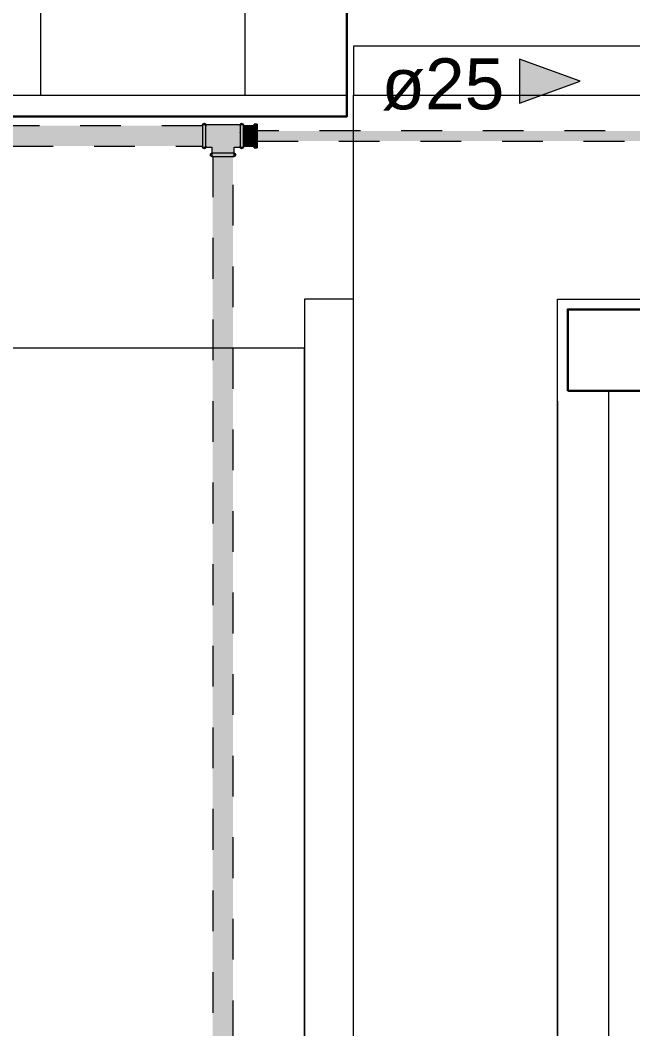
# Model space of a CAD drawing. Header units: metres. Extents: x 5 to 242, y -3 to 162.
# Drawn here: x 25.436 to 26.938, y 101.675 to 104.148 of the extents above; entities that cross this region are included whole.
import ezdxf

# ---------------------------------------------------------------- set-up
doc = ezdxf.new("R2010")
doc.units = ezdxf.units.M
doc.linetypes.add('Aligning Line', pattern=[0.012, 0.006, -0.006])
doc.linetypes.add('IMPORT-Dashed _3_', pattern=[0.75, 0.5, -0.25])
doc.layers.add('1053_ARQ_BASE_MATADOURO_2_dwg', color=7, linetype='Continuous', lineweight=5, true_color=0x767676)
doc.layers.add('1053_ARQ_BASE_MATADOURO_dwg', color=7, linetype='Continuous', lineweight=5, true_color=0x767676)
for name, color, linetype, lineweight in [('A-PAREDE', 7, 'Continuous', 30), ('A-PISO', 7, 'Continuous', 5), ('A-PROJEÇÃO', 7, 'IMPORT-Dashed _3_', 15), ('A-VISTA01', 7, 'Continuous', 20), ('A-VISTA03', 7, 'Continuous', 9), ('A-VISTA04', 7, 'Continuous', 5), ('P-PIPE', 7, 'Continuous', 5), ('P-PIPE-IDEN', 7, 'Continuous', 5)]:
    doc.layers.add(name, color=color, linetype=linetype, lineweight=lineweight)
doc.styles.add('Arial_27', font='arial.ttf', dxfattribs={"height": 0.125})

# ---------------------------------------------------------------- blocks, each defined once
blk = doc.blocks.new('1053_ARQ_BASE_MATADOURO_dwg_arq geral tgov-4039641-CURRAL BOVINO')
at = {"color": 253, "lineweight": 5, "true_color": 0xaaaaaa, "flags": 128}
blk.add_lwpolyline([(-3.1704, 14.4282), (-3.1704, 20.1582), (-12.4204, 20.1582), (-12.4204, 34.8483), (-12.4204, 34.9983), (5.3461, 34.9983), (5.3461, 26.6282)], dxfattribs=at)
at = {"layer": 'A-PAREDE', "color": 253, "true_color": 0xaaaaaa, "flags": 128}
blk.add_lwpolyline([(-2.5254, 20.0532), (-2.3254, 20.0532), (-2.3254, 20.2532), (-2.5254, 20.2532)], close=True, dxfattribs=at)
at = {"layer": 'A-PROJEÇÃO', "color": 253, "true_color": 0xaaaaaa, "flags": 128}
blk.add_lwpolyline([(12.1996, 15.2781), (-3.0504, 15.2781), (-3.0504, 20.7782), (12.1996, 20.7782)], close=True, dxfattribs=at)
at = {"layer": 'A-VISTA01', "color": 253, "true_color": 0xaaaaaa, "flags": 128}
for points in [[(-2.5504, 20.0282), (-2.5504, 20.2782), (-2.3004, 20.2782), (0.1996, 20.2782), (0.4496, 20.2782), (2.9496, 20.2782), (3.1996, 20.2782), (7.1996, 20.2782), (7.4496, 20.2782), (11.4496, 20.2782), (11.6996, 20.2782), (11.6996, 20.0282), (11.6996, 16.0281), (11.6996, 15.7781), (11.4496, 15.7781), (8.6496, 15.7781), (8.6496, 16.0282), (11.4496, 16.0282), (11.4496, 20.0282), (11.3654, 20.0282)], [(-2.5504, 16.0281), (-2.5504, 20.0282), (-2.5504, 16.0281), (-2.5504, 15.7781), (-2.3004, 15.7781), (-2.3004, 15.7782), (-1.0004, 15.7782), (-1.0004, 16.0282), (-2.3004, 16.0282), (-2.3004, 19.9261)]]:
    blk.add_lwpolyline(points, dxfattribs=at)
at = {"layer": 'A-VISTA03', "color": 253, "true_color": 0xaaaaaa, "flags": 128}
for points in [[(11.6996, 20.2782), (11.6996, 20.8982), (-3.0504, 20.8982), (-3.0504, 20.7782), (11.5796, 20.7782), (11.5796, 20.2782)], [(-2.5504, 14.5482), (-3.0504, 14.5482), (-3.0504, 20.2782), (-3.1704, 20.2782), (-3.1704, 14.4282), (-2.5504, 14.4282)]]:
    blk.add_lwpolyline(points, dxfattribs=at)
at = {"layer": 'A-VISTA04', "color": 253, "true_color": 0xaaaaaa}
blk.add_line((-2.4254, 20.0532), (-2.4254, 16.0032), dxfattribs=at)
blk = doc.blocks.new('1053_ARQ_BASE_MATADOURO_dwg-3625622-CURRAL BOVINO')
blk.add_blockref('1053_ARQ_BASE_MATADOURO_dwg_arq geral tgov-4039641-CURRAL BOVINO', (130.2098, 83.186))
blk = doc.blocks.new('1053_ARQ_BASE_MATADOURO_2_dwg-3637054-CURRAL BOVINO')
at = {"layer": 'A-PISO', "color": 253, "lineweight": 30, "true_color": 0xaaaaaa, "flags": 128}
blk.add_lwpolyline([(126.1431, 84.3264), (127.1431, 84.3264), (127.1431, 70.7264), (126.1431, 70.7264)], close=True, dxfattribs=at)
at = {"layer": 'A-PISO', "color": 253, "true_color": 0xaaaaaa, "flags": 128}
blk.add_lwpolyline([(126.3931, 70.7782), (126.3931, 71.0282), (126.1431, 71.0282), (126.1431, 70.7782), (126.3931, 70.7782), (126.8931, 70.7782), (127.1431, 70.7782), (127.1431, 71.0282), (126.8931, 71.0282), (126.3931, 71.0282), (126.3931, 74.0282), (126.1431, 74.0282), (126.1431, 74.2782), (126.3931, 74.2782), (126.3931, 74.0282), (126.8931, 74.0282), (126.8931, 71.0282), (126.8931, 70.7782)], dxfattribs=at)
blk = doc.blocks.new('Anotacao_Tuboseta - Fluxo 1-2612753-CURRAL BOVINO')
at = {"layer": 'P-PIPE-IDEN'}
blk.add_hatch(color=256, dxfattribs=at).paths.add_polyline_path([(0, -0.001082), (0, 0.001082), (0.002973, 0)])
for p, q in [((0.002973, 0), (0, 0.001082)), ((0, 0.001082), (0, -0.001082)), ((0, -0.001082), (0.002973, 0))]:
    blk.add_line(p, q, dxfattribs=at)

msp = doc.modelspace()

# ---------------------------------------------------------------- hatches: boundary and pattern name
at = {"layer": 'P-PIPE', "true_color": 0xc0c0c0}
for points in [[(17.5987, 103.8642), (25.8829, 103.8642), (25.8829, 103.8892), (21.8737, 103.8892), (17.4361, 103.889), (17.4361, 103.8642), (17.482, 103.8642)], [(25.9829, 103.8642), (26.0095, 103.8642), (26.0095, 103.8892), (25.9829, 103.8887), (25.9829, 103.8702)], [(17.4409, 103.8392), (25.8829, 103.8397), (25.8829, 103.8642), (17.4361, 103.8642), (17.4364, 103.8392)], [(25.9846, 103.8392), (26.0095, 103.8392), (26.0095, 103.8642), (25.9829, 103.8642), (25.9829, 103.8392)], [(26.939, 103.8642), (27.0699, 103.8642), (27.0699, 103.8767), (26.017, 103.8763), (26.017, 103.8642), (26.472, 103.8642)], [(27.0699, 103.8517), (27.0699, 103.8642), (26.017, 103.8642), (26.017, 103.8517), (27.0558, 103.8517)], [(25.9081, 97.4637), (25.9329, 97.4637), (25.9329, 103.8142), (25.9079, 103.8142), (25.9079, 97.4637)], [(25.9454, 97.4637), (25.9579, 97.4639), (25.9574, 103.8142), (25.9329, 103.8142), (25.9329, 97.4637), (25.9454, 97.4637)]]:
    msp.add_hatch(color=9, dxfattribs=at).paths.add_polyline_path(points)
at = {"layer": 'P-PIPE', "true_color": 0x7f7f7f}
for points in [[(25.8864, 103.8336), (25.8864, 103.8948), (25.8839, 103.8938), (25.8847, 103.8931), (25.8831, 103.8911), (25.8832, 103.8849), (25.883, 103.8572), (25.8829, 103.8425), (25.8831, 103.8373), (25.8837, 103.8361), (25.8847, 103.8352), (25.8839, 103.8346), (25.885, 103.8342)], [(25.8874, 103.8336), (25.8874, 103.8948), (25.8864, 103.8948), (25.8864, 103.8336)], [(25.8874, 103.8336), (25.8899, 103.8346), (25.8891, 103.8352), (25.8908, 103.8373), (25.8906, 103.8435), (25.8909, 103.8712), (25.8907, 103.8777), (25.8907, 103.8918), (25.8891, 103.8931), (25.8899, 103.8938), (25.8874, 103.8948), (25.8874, 103.8365)], [(25.9784, 103.8336), (25.9784, 103.8948), (25.9759, 103.8938), (25.9767, 103.8931), (25.9751, 103.8911), (25.9752, 103.8859), (25.9749, 103.8565), (25.9749, 103.8425), (25.9751, 103.8373), (25.9757, 103.8361), (25.9767, 103.8352), (25.9759, 103.8346), (25.977, 103.8342)], [(25.9784, 103.8336), (25.9794, 103.8336), (25.9794, 103.8948), (25.9784, 103.8948), (25.9784, 103.8352)], [(25.9794, 103.8336), (25.9819, 103.8346), (25.9811, 103.8352), (25.9828, 103.8373), (25.9826, 103.8435), (25.9829, 103.8712), (25.9827, 103.8777), (25.9827, 103.8918), (25.9811, 103.8931), (25.9819, 103.8938), (25.9794, 103.8948), (25.9794, 103.8354)], [(26.0095, 103.8787), (26.017, 103.8787), (26.017, 103.893), (26.0095, 103.893), (26.0095, 103.8817)], [(26.0095, 103.8497), (26.017, 103.8497), (26.017, 103.8787), (26.0095, 103.8787), (26.0095, 103.8517)], [(25.9085, 103.8218), (25.9259, 103.8221), (25.9359, 103.822), (25.9557, 103.822), (25.9582, 103.8219), (25.96, 103.8222), (25.96, 103.8371), (25.9329, 103.8642), (25.9058, 103.8371), (25.906, 103.822), (25.9082, 103.8219)], [(26.0095, 103.8354), (26.017, 103.8354), (26.017, 103.8497), (26.0095, 103.8497), (26.0095, 103.8465)], [(25.9197, 103.8187), (25.9635, 103.8187), (25.9625, 103.8212), (25.9619, 103.8204), (25.9598, 103.822), (25.9536, 103.8219), (25.9252, 103.8222), (25.9192, 103.822), (25.9046, 103.8212), (25.904, 103.8204), (25.9033, 103.8212), (25.9023, 103.8187), (25.9194, 103.8187)], [(25.9023, 103.8177), (25.9635, 103.8177), (25.9635, 103.8187), (25.9023, 103.8187)], [(25.9547, 103.8142), (25.9606, 103.8145), (25.9619, 103.816), (25.9625, 103.8152), (25.9635, 103.8177), (25.9023, 103.8177), (25.9033, 103.8152), (25.904, 103.816), (25.906, 103.8143), (25.9122, 103.8145), (25.9399, 103.8142), (25.9547, 103.8142)]]:
    msp.add_hatch(color=8, dxfattribs=at).paths.add_polyline_path(points)
h = msp.add_hatch(color=8, dxfattribs=at)
h.paths.add_polyline_path([(25.8907, 103.8371), (25.9058, 103.8371), (25.9329, 103.8642), (25.96, 103.8371), (25.9751, 103.8373), (25.9752, 103.8435), (25.9749, 103.8717), (25.9751, 103.8782), (25.9749, 103.8913), (25.8908, 103.8911), (25.8906, 103.8849), (25.8909, 103.8565), (25.8907, 103.8503), (25.8908, 103.8373)])
h.paths.add_polyline_path([(25.8829, 103.8371), (25.8831, 103.8373), (25.8832, 103.8435), (25.8829, 103.8373)])
h.paths.add_polyline_path([(25.9827, 103.8371), (25.9829, 103.8373), (25.9828, 103.8373)])
h.paths.add_polyline_path([(25.8829, 103.8429), (25.8831, 103.8519), (25.8829, 103.8435)])
h.paths.add_polyline_path([(25.8829, 103.8562), (25.883, 103.8714), (25.8829, 103.8642), (25.8829, 103.8572)])
h.paths.add_polyline_path([(25.9826, 103.8819), (25.9829, 103.8913), (25.9828, 103.8911), (25.9826, 103.8849), (25.9826, 103.8833)])

# ---------------------------------------------------------------- linework, layer by layer
at = {"layer": 'P-PIPE', "linetype": 'Aligning Line', "lineweight": 15}
for p, q in [((25.8829, 103.8892), (17.417, 103.8892)), ((27.0699, 103.8767), (26.017, 103.8767)), ((17.417, 103.8392), (25.8829, 103.8392)), ((26.017, 103.8517), (27.0699, 103.8517)), ((25.9079, 103.8142), (25.9079, 97.4446)), ((25.9579, 97.4446), (25.9579, 103.8142))]:
    msp.add_line(p, q, dxfattribs=at)
at = {"layer": 'P-PIPE'}
for p, q in [((25.9829, 103.8913), (25.8829, 103.8913)), ((25.8829, 103.8913), (25.8829, 103.8863)), ((25.8829, 103.8861), (25.8829, 103.8731)), ((25.8829, 103.8861), (25.8829, 103.8856)), ((25.8874, 103.8948), (25.8864, 103.8948)), ((25.8909, 103.8861), (25.8909, 103.8856)), ((25.9749, 103.8856), (25.9749, 103.8861)), ((25.9794, 103.8948), (25.9784, 103.8948)), ((25.9829, 103.8863), (25.9829, 103.8913)), ((26.0095, 103.8892), (25.9829, 103.8892)), ((25.9829, 103.8726), (25.9829, 103.8861)), ((25.9829, 103.8856), (25.9829, 103.8861)), ((26.0095, 103.8859), (25.986, 103.8859)), ((26.0095, 103.8858), (26.0095, 103.893)), ((26.017, 103.893), (26.0095, 103.893)), ((26.0095, 103.8787), (26.0095, 103.8858)), ((26.0095, 103.8497), (26.0095, 103.8787)), ((26.0095, 103.8787), (26.017, 103.8787)), ((26.017, 103.893), (26.017, 103.8787)), ((26.017, 103.8787), (26.017, 103.8497)), ((25.8829, 103.8726), (25.8829, 103.8558)), ((25.8829, 103.8552), (25.8829, 103.8423)), ((25.9749, 103.8717), (25.9749, 103.8726)), ((25.9829, 103.8562), (25.9829, 103.8722)), ((25.9829, 103.8423), (25.9829, 103.8558)), ((25.8829, 103.8427), (25.8829, 103.8423)), ((25.8829, 103.8421), (25.8829, 103.8371)), ((25.8829, 103.8371), (25.9058, 103.8371)), ((25.8864, 103.8336), (25.8874, 103.8336)), ((25.9058, 103.8371), (25.9058, 103.8142)), ((25.96, 103.8371), (25.9829, 103.8371)), ((25.96, 103.8142), (25.96, 103.8371)), ((25.9784, 103.8336), (25.9794, 103.8336)), ((25.9829, 103.8423), (25.9829, 103.8427)), ((25.9829, 103.8371), (25.9829, 103.8421)), ((25.9829, 103.8392), (26.0095, 103.8392)), ((25.986, 103.8425), (26.0095, 103.8425)), ((26.0095, 103.8425), (26.0095, 103.8497)), ((26.0095, 103.8497), (26.017, 103.8497)), ((26.0095, 103.8354), (26.0095, 103.8425)), ((26.0095, 103.8354), (26.017, 103.8354)), ((26.017, 103.8497), (26.017, 103.8354)), ((25.9023, 103.8187), (25.9023, 103.8177)), ((25.9058, 103.8142), (25.9108, 103.8142)), ((25.911, 103.8142), (25.924, 103.8142)), ((25.9115, 103.8142), (25.911, 103.8142)), ((25.9245, 103.8142), (25.9413, 103.8142)), ((25.9419, 103.8142), (25.9548, 103.8142)), ((25.9548, 103.8142), (25.9544, 103.8142)), ((25.955, 103.8142), (25.96, 103.8142)), ((25.9635, 103.8177), (25.9635, 103.8187))]:
    msp.add_line(p, q, dxfattribs=at)
at = {"layer": 'P-PIPE', "flags": 128}
for points in [[(25.8829, 103.8913), (25.8829, 103.8914), (25.8829, 103.8916), (25.8829, 103.8917), (25.883, 103.8918), (25.883, 103.892), (25.883, 103.8921), (25.8831, 103.8923), (25.8831, 103.8924), (25.8831, 103.8925), (25.8832, 103.8926), (25.8833, 103.8928), (25.8833, 103.8929), (25.8834, 103.893), (25.8835, 103.8931), (25.8835, 103.8933), (25.8836, 103.8934), (25.8837, 103.8935), (25.8838, 103.8936), (25.8839, 103.8937), (25.884, 103.8938), (25.8841, 103.8939), (25.8842, 103.894), (25.8843, 103.8941), (25.8844, 103.8942), (25.8845, 103.8942), (25.8846, 103.8943), (25.8848, 103.8944), (25.8849, 103.8944), (25.885, 103.8945), (25.8852, 103.8945), (25.8853, 103.8946), (25.8854, 103.8946), (25.8856, 103.8947), (25.8857, 103.8947), (25.8858, 103.8947), (25.886, 103.8948), (25.8861, 103.8948), (25.8862, 103.8948), (25.8864, 103.8948), (25.8864, 103.8948)], [(25.8829, 103.8889), (25.8829, 103.8893), (25.8829, 103.8897), (25.8829, 103.8901), (25.8829, 103.8904), (25.8829, 103.8906), (25.8829, 103.8908), (25.8829, 103.891), (25.8829, 103.8911), (25.8829, 103.8912), (25.8829, 103.8913), (25.8829, 103.8913)], [(25.8829, 103.8913), (25.8829, 103.8913), (25.8829, 103.8912), (25.8829, 103.8911), (25.8829, 103.8909), (25.8829, 103.8907), (25.8829, 103.8905), (25.8829, 103.8902), (25.8829, 103.8899), (25.8829, 103.8895), (25.8829, 103.8891), (25.8829, 103.8887), (25.8829, 103.8882), (25.8829, 103.8877), (25.8829, 103.8871), (25.8829, 103.8866), (25.8829, 103.8859), (25.8829, 103.8853), (25.8829, 103.8846), (25.8829, 103.8838), (25.8829, 103.8831), (25.8829, 103.8823), (25.8829, 103.8815), (25.8829, 103.8806), (25.8829, 103.8797), (25.8829, 103.8788), (25.8829, 103.8779), (25.8829, 103.877), (25.8829, 103.876), (25.8829, 103.875), (25.8829, 103.874), (25.8829, 103.873), (25.8829, 103.872), (25.8829, 103.8709), (25.8829, 103.8699), (25.8829, 103.8688), (25.8829, 103.8677), (25.8829, 103.8666), (25.8829, 103.8656), (25.8829, 103.8645), (25.8829, 103.8634), (25.8829, 103.8623), (25.8829, 103.8612), (25.8829, 103.8602), (25.8829, 103.8591), (25.8829, 103.858), (25.8829, 103.857), (25.8829, 103.8559), (25.8829, 103.8549), (25.8829, 103.8539), (25.8829, 103.8529), (25.8829, 103.8519), (25.8829, 103.851), (25.8829, 103.85), (25.8829, 103.8491), (25.8829, 103.8482), (25.8829, 103.8474), (25.8829, 103.8465), (25.8829, 103.8457), (25.8829, 103.8449), (25.8829, 103.8442), (25.8829, 103.8435), (25.8829, 103.8428), (25.8829, 103.8422), (25.8829, 103.8415), (25.8829, 103.841), (25.8829, 103.8404), (25.8829, 103.8399), (25.8829, 103.8395), (25.8829, 103.839), (25.8829, 103.8387), (25.8829, 103.8383), (25.8829, 103.838), (25.8829, 103.8377), (25.8829, 103.8375), (25.8829, 103.8374), (25.8829, 103.8372), (25.8829, 103.8371), (25.8829, 103.8371), (25.8829, 103.8371)], [(25.8874, 103.8948), (25.8876, 103.8948), (25.8877, 103.8948), (25.8878, 103.8948), (25.888, 103.8947), (25.8881, 103.8947), (25.8883, 103.8947), (25.8884, 103.8946), (25.8885, 103.8946), (25.8887, 103.8946), (25.8888, 103.8945), (25.8889, 103.8945), (25.889, 103.8944), (25.8892, 103.8943), (25.8893, 103.8942), (25.8894, 103.8942), (25.8895, 103.8941), (25.8896, 103.894), (25.8897, 103.8939), (25.8898, 103.8938), (25.8899, 103.8937), (25.89, 103.8936), (25.8901, 103.8935), (25.8902, 103.8934), (25.8903, 103.8933), (25.8904, 103.8932), (25.8904, 103.8931), (25.8905, 103.8929), (25.8906, 103.8928), (25.8906, 103.8927), (25.8907, 103.8926), (25.8907, 103.8924), (25.8908, 103.8923), (25.8908, 103.8922), (25.8908, 103.892), (25.8909, 103.8919), (25.8909, 103.8917), (25.8909, 103.8916), (25.8909, 103.8915), (25.8909, 103.8913), (25.8909, 103.8913)], [(25.8909, 103.8913), (25.8909, 103.8913), (25.8909, 103.8912), (25.8909, 103.8911), (25.8909, 103.8909), (25.8909, 103.8907), (25.8909, 103.8905), (25.8909, 103.8902), (25.8909, 103.8899), (25.8909, 103.8895), (25.8909, 103.8891), (25.8909, 103.8887)], [(25.8909, 103.8371), (25.8909, 103.8371), (25.8909, 103.8372), (25.8909, 103.8373), (25.8909, 103.8374), (25.8909, 103.8376), (25.8909, 103.8379), (25.8909, 103.8381), (25.8909, 103.8385), (25.8909, 103.8388), (25.8909, 103.8392), (25.8909, 103.8397), (25.8909, 103.8401), (25.8909, 103.8407), (25.8909, 103.8412), (25.8909, 103.8418), (25.8909, 103.8424), (25.8909, 103.8431), (25.8909, 103.8438), (25.8909, 103.8445), (25.8909, 103.8453), (25.8909, 103.8461), (25.8909, 103.8469), (25.8909, 103.8478), (25.8909, 103.8486), (25.8909, 103.8495), (25.8909, 103.8505), (25.8909, 103.8514), (25.8909, 103.8524), (25.8909, 103.8534), (25.8909, 103.8544), (25.8909, 103.8554), (25.8909, 103.8564), (25.8909, 103.8575), (25.8909, 103.8585), (25.8909, 103.8596), (25.8909, 103.8606), (25.8909, 103.8617), (25.8909, 103.8628), (25.8909, 103.8639), (25.8909, 103.865), (25.8909, 103.8661), (25.8909, 103.8671), (25.8909, 103.8682), (25.8909, 103.8693), (25.8909, 103.8703), (25.8909, 103.8714), (25.8909, 103.8724), (25.8909, 103.8735), (25.8909, 103.8745), (25.8909, 103.8755), (25.8909, 103.8764), (25.8909, 103.8774), (25.8909, 103.8783), (25.8909, 103.8792), (25.8909, 103.8801), (25.8909, 103.881), (25.8909, 103.8818), (25.8909, 103.8826), (25.8909, 103.8834), (25.8909, 103.8842), (25.8909, 103.8849), (25.8909, 103.8856), (25.8909, 103.8862), (25.8909, 103.8868), (25.8909, 103.8874), (25.8909, 103.8879), (25.8909, 103.8884), (25.8909, 103.8889), (25.8909, 103.8893), (25.8909, 103.8897), (25.8909, 103.8901), (25.8909, 103.8904), (25.8909, 103.8906), (25.8909, 103.8908), (25.8909, 103.891), (25.8909, 103.8911), (25.8909, 103.8912), (25.8909, 103.8913), (25.8909, 103.8913)], [(25.9749, 103.8913), (25.9749, 103.8914), (25.9749, 103.8916), (25.9749, 103.8917), (25.975, 103.8918), (25.975, 103.892), (25.975, 103.8921), (25.9751, 103.8923), (25.9751, 103.8924), (25.9751, 103.8925), (25.9752, 103.8926), (25.9753, 103.8928), (25.9753, 103.8929), (25.9754, 103.893), (25.9755, 103.8931), (25.9755, 103.8933), (25.9756, 103.8934), (25.9757, 103.8935), (25.9758, 103.8936), (25.9759, 103.8937), (25.976, 103.8938), (25.9761, 103.8939), (25.9762, 103.894), (25.9763, 103.8941), (25.9764, 103.8942), (25.9765, 103.8942), (25.9766, 103.8943), (25.9768, 103.8944), (25.9769, 103.8944), (25.977, 103.8945), (25.9772, 103.8945), (25.9773, 103.8946), (25.9774, 103.8946), (25.9776, 103.8947), (25.9777, 103.8947), (25.9778, 103.8947), (25.978, 103.8948), (25.9781, 103.8948), (25.9782, 103.8948), (25.9784, 103.8948), (25.9784, 103.8948)], [(25.9749, 103.8889), (25.9749, 103.8893), (25.9749, 103.8897), (25.9749, 103.8901), (25.9749, 103.8904), (25.9749, 103.8906), (25.9749, 103.8908), (25.9749, 103.891), (25.9749, 103.8911), (25.9749, 103.8912), (25.9749, 103.8913), (25.9749, 103.8913)], [(25.9749, 103.8913), (25.9749, 103.8913), (25.9749, 103.8912), (25.9749, 103.8911), (25.9749, 103.8909), (25.9749, 103.8907), (25.9749, 103.8905), (25.9749, 103.8902), (25.9749, 103.8899), (25.9749, 103.8895), (25.9749, 103.8891), (25.9749, 103.8887), (25.9749, 103.8882), (25.9749, 103.8877), (25.9749, 103.8871), (25.9749, 103.8866), (25.9749, 103.8859), (25.9749, 103.8853), (25.9749, 103.8846), (25.9749, 103.8838), (25.9749, 103.8831), (25.9749, 103.8823), (25.9749, 103.8815), (25.9749, 103.8806), (25.9749, 103.8797), (25.9749, 103.8788), (25.9749, 103.8779), (25.9749, 103.877), (25.9749, 103.876), (25.9749, 103.875), (25.9749, 103.874), (25.9749, 103.873), (25.9749, 103.872), (25.9749, 103.8709), (25.9749, 103.8699), (25.9749, 103.8688), (25.9749, 103.8677), (25.9749, 103.8666), (25.9749, 103.8656), (25.9749, 103.8645), (25.9749, 103.8634), (25.9749, 103.8623), (25.9749, 103.8612), (25.9749, 103.8602), (25.9749, 103.8591), (25.9749, 103.858), (25.9749, 103.857), (25.9749, 103.8559), (25.9749, 103.8549), (25.9749, 103.8539), (25.9749, 103.8529), (25.9749, 103.8519), (25.9749, 103.851), (25.9749, 103.85), (25.9749, 103.8491), (25.9749, 103.8482), (25.9749, 103.8474), (25.9749, 103.8465), (25.9749, 103.8457), (25.9749, 103.8449), (25.9749, 103.8442), (25.9749, 103.8435), (25.9749, 103.8428), (25.9749, 103.8422), (25.9749, 103.8415), (25.9749, 103.841), (25.9749, 103.8404), (25.9749, 103.8399), (25.9749, 103.8395), (25.9749, 103.839), (25.9749, 103.8387), (25.9749, 103.8383), (25.9749, 103.838), (25.9749, 103.8377), (25.9749, 103.8375), (25.9749, 103.8374), (25.9749, 103.8372), (25.9749, 103.8371), (25.9749, 103.8371), (25.9749, 103.8371)], [(25.9794, 103.8948), (25.9796, 103.8948), (25.9797, 103.8948), (25.9798, 103.8948), (25.98, 103.8947), (25.9801, 103.8947), (25.9803, 103.8947), (25.9804, 103.8946), (25.9805, 103.8946), (25.9807, 103.8946), (25.9808, 103.8945), (25.9809, 103.8945), (25.981, 103.8944), (25.9812, 103.8943), (25.9813, 103.8942), (25.9814, 103.8942), (25.9815, 103.8941), (25.9816, 103.894), (25.9817, 103.8939), (25.9818, 103.8938), (25.9819, 103.8937), (25.982, 103.8936), (25.9821, 103.8935), (25.9822, 103.8934), (25.9823, 103.8933), (25.9824, 103.8932), (25.9824, 103.8931), (25.9825, 103.8929), (25.9826, 103.8928), (25.9826, 103.8927), (25.9827, 103.8926), (25.9827, 103.8924), (25.9828, 103.8923), (25.9828, 103.8922), (25.9828, 103.892), (25.9829, 103.8919), (25.9829, 103.8917), (25.9829, 103.8916), (25.9829, 103.8915), (25.9829, 103.8913), (25.9829, 103.8913)], [(25.9829, 103.8913), (25.9829, 103.8913), (25.9829, 103.8912), (25.9829, 103.8911), (25.9829, 103.8909), (25.9829, 103.8907), (25.9829, 103.8905), (25.9829, 103.8902), (25.9829, 103.8899), (25.9829, 103.8895), (25.9829, 103.8891), (25.9829, 103.8887)], [(25.9829, 103.8371), (25.9829, 103.8371), (25.9829, 103.8372), (25.9829, 103.8373), (25.9829, 103.8374), (25.9829, 103.8376), (25.9829, 103.8379), (25.9829, 103.8381), (25.9829, 103.8385), (25.9829, 103.8388), (25.9829, 103.8392), (25.9829, 103.8397), (25.9829, 103.8401), (25.9829, 103.8407), (25.9829, 103.8412), (25.9829, 103.8418), (25.9829, 103.8424), (25.9829, 103.8431), (25.9829, 103.8438), (25.9829, 103.8445), (25.9829, 103.8453), (25.9829, 103.8461), (25.9829, 103.8469), (25.9829, 103.8478), (25.9829, 103.8486), (25.9829, 103.8495), (25.9829, 103.8505), (25.9829, 103.8514), (25.9829, 103.8524), (25.9829, 103.8534), (25.9829, 103.8544), (25.9829, 103.8554), (25.9829, 103.8564), (25.9829, 103.8575), (25.9829, 103.8585), (25.9829, 103.8596), (25.9829, 103.8606), (25.9829, 103.8617), (25.9829, 103.8628), (25.9829, 103.8639), (25.9829, 103.865), (25.9829, 103.8661), (25.9829, 103.8671), (25.9829, 103.8682), (25.9829, 103.8693), (25.9829, 103.8703), (25.9829, 103.8714), (25.9829, 103.8724), (25.9829, 103.8735), (25.9829, 103.8745), (25.9829, 103.8755), (25.9829, 103.8764), (25.9829, 103.8774), (25.9829, 103.8783), (25.9829, 103.8792), (25.9829, 103.8801), (25.9829, 103.881), (25.9829, 103.8818), (25.9829, 103.8826), (25.9829, 103.8834), (25.9829, 103.8842), (25.9829, 103.8849), (25.9829, 103.8856), (25.9829, 103.8862), (25.9829, 103.8868), (25.9829, 103.8874), (25.9829, 103.8879), (25.9829, 103.8884), (25.9829, 103.8889), (25.9829, 103.8893), (25.9829, 103.8897), (25.9829, 103.8901), (25.9829, 103.8904), (25.9829, 103.8906), (25.9829, 103.8908), (25.9829, 103.891), (25.9829, 103.8911), (25.9829, 103.8912), (25.9829, 103.8913), (25.9829, 103.8913)], [(25.8829, 103.8371), (25.8829, 103.8371), (25.8829, 103.8372), (25.8829, 103.8373), (25.8829, 103.8374), (25.8829, 103.8376), (25.8829, 103.8379), (25.8829, 103.8381), (25.8829, 103.8385), (25.8829, 103.8388), (25.8829, 103.8392), (25.8829, 103.8397)], [(25.8864, 103.8336), (25.8863, 103.8336), (25.8861, 103.8336), (25.886, 103.8336), (25.8859, 103.8336), (25.8857, 103.8337), (25.8856, 103.8337), (25.8855, 103.8337), (25.8853, 103.8338), (25.8852, 103.8338), (25.8851, 103.8339), (25.8849, 103.8339), (25.8848, 103.834), (25.8847, 103.834), (25.8846, 103.8341), (25.8844, 103.8342), (25.8843, 103.8343), (25.8842, 103.8344), (25.8841, 103.8345), (25.884, 103.8345), (25.8839, 103.8346), (25.8838, 103.8347), (25.8837, 103.8349), (25.8836, 103.835), (25.8836, 103.8351), (25.8835, 103.8352), (25.8834, 103.8353), (25.8833, 103.8354), (25.8833, 103.8356), (25.8832, 103.8357), (25.8832, 103.8358), (25.8831, 103.8359), (25.8831, 103.8361), (25.883, 103.8362), (25.883, 103.8364), (25.883, 103.8365), (25.8829, 103.8366), (25.8829, 103.8368), (25.8829, 103.8369), (25.8829, 103.837), (25.8829, 103.8371)], [(25.8909, 103.8371), (25.8909, 103.8369), (25.8909, 103.8368), (25.8909, 103.8367), (25.8909, 103.8365), (25.8908, 103.8364), (25.8908, 103.8363), (25.8908, 103.8361), (25.8907, 103.836), (25.8907, 103.8359), (25.8906, 103.8357), (25.8906, 103.8356), (25.8905, 103.8355), (25.8905, 103.8353), (25.8904, 103.8352), (25.8903, 103.8351), (25.8902, 103.835), (25.8901, 103.8349), (25.8901, 103.8348), (25.89, 103.8347), (25.8899, 103.8346), (25.8898, 103.8345), (25.8896, 103.8344), (25.8895, 103.8343), (25.8894, 103.8342), (25.8893, 103.8341), (25.8892, 103.8341), (25.8891, 103.834), (25.8889, 103.8339), (25.8888, 103.8339), (25.8887, 103.8338), (25.8886, 103.8338), (25.8884, 103.8337), (25.8883, 103.8337), (25.8882, 103.8337), (25.888, 103.8336), (25.8879, 103.8336), (25.8877, 103.8336), (25.8876, 103.8336), (25.8875, 103.8336), (25.8874, 103.8336)], [(25.8909, 103.8395), (25.8909, 103.839), (25.8909, 103.8387), (25.8909, 103.8383), (25.8909, 103.838), (25.8909, 103.8377), (25.8909, 103.8375), (25.8909, 103.8374), (25.8909, 103.8372), (25.8909, 103.8371), (25.8909, 103.8371), (25.8909, 103.8371)], [(25.9749, 103.8371), (25.9749, 103.8371), (25.9749, 103.8372), (25.9749, 103.8373), (25.9749, 103.8374), (25.9749, 103.8376), (25.9749, 103.8379), (25.9749, 103.8381), (25.9749, 103.8385), (25.9749, 103.8388), (25.9749, 103.8392), (25.9749, 103.8397)], [(25.9784, 103.8336), (25.9783, 103.8336), (25.9781, 103.8336), (25.978, 103.8336), (25.9779, 103.8336), (25.9777, 103.8337), (25.9776, 103.8337), (25.9775, 103.8337), (25.9773, 103.8338), (25.9772, 103.8338), (25.9771, 103.8339), (25.9769, 103.8339), (25.9768, 103.834), (25.9767, 103.834), (25.9766, 103.8341), (25.9764, 103.8342), (25.9763, 103.8343), (25.9762, 103.8344), (25.9761, 103.8345), (25.976, 103.8345), (25.9759, 103.8346), (25.9758, 103.8347), (25.9757, 103.8349), (25.9756, 103.835), (25.9756, 103.8351), (25.9755, 103.8352), (25.9754, 103.8353), (25.9753, 103.8354), (25.9753, 103.8356), (25.9752, 103.8357), (25.9752, 103.8358), (25.9751, 103.8359), (25.9751, 103.8361), (25.975, 103.8362), (25.975, 103.8364), (25.975, 103.8365), (25.9749, 103.8366), (25.9749, 103.8368), (25.9749, 103.8369), (25.9749, 103.837), (25.9749, 103.8371)], [(25.9829, 103.8371), (25.9829, 103.8369), (25.9829, 103.8368), (25.9829, 103.8367), (25.9829, 103.8365), (25.9828, 103.8364), (25.9828, 103.8363), (25.9828, 103.8361), (25.9827, 103.836), (25.9827, 103.8359), (25.9826, 103.8357), (25.9826, 103.8356), (25.9825, 103.8355), (25.9825, 103.8353), (25.9824, 103.8352), (25.9823, 103.8351), (25.9822, 103.835), (25.9821, 103.8349), (25.9821, 103.8348), (25.982, 103.8347), (25.9819, 103.8346), (25.9818, 103.8345), (25.9816, 103.8344), (25.9815, 103.8343), (25.9814, 103.8342), (25.9813, 103.8341), (25.9812, 103.8341), (25.9811, 103.834), (25.9809, 103.8339), (25.9808, 103.8339), (25.9807, 103.8338), (25.9806, 103.8338), (25.9804, 103.8337), (25.9803, 103.8337), (25.9802, 103.8337), (25.98, 103.8336), (25.9799, 103.8336), (25.9797, 103.8336), (25.9796, 103.8336), (25.9795, 103.8336), (25.9794, 103.8336)], [(25.9829, 103.8395), (25.9829, 103.839), (25.9829, 103.8387), (25.9829, 103.8383), (25.9829, 103.838), (25.9829, 103.8377), (25.9829, 103.8375), (25.9829, 103.8374), (25.9829, 103.8372), (25.9829, 103.8371), (25.9829, 103.8371), (25.9829, 103.8371)], [(25.9023, 103.8187), (25.9023, 103.8188), (25.9023, 103.819), (25.9023, 103.8191), (25.9024, 103.8192), (25.9024, 103.8194), (25.9024, 103.8195), (25.9025, 103.8197), (25.9025, 103.8198), (25.9025, 103.8199), (25.9026, 103.82), (25.9027, 103.8202), (25.9027, 103.8203), (25.9028, 103.8204), (25.9029, 103.8205), (25.9029, 103.8207), (25.903, 103.8208), (25.9031, 103.8209), (25.9032, 103.821), (25.9033, 103.8211), (25.9034, 103.8212), (25.9035, 103.8213), (25.9036, 103.8214), (25.9037, 103.8215), (25.9038, 103.8216), (25.9039, 103.8216), (25.904, 103.8217), (25.9042, 103.8218), (25.9043, 103.8218), (25.9044, 103.8219), (25.9046, 103.8219), (25.9047, 103.822), (25.9048, 103.822), (25.905, 103.8221), (25.9051, 103.8221), (25.9052, 103.8221), (25.9054, 103.8222), (25.9055, 103.8222), (25.9056, 103.8222), (25.9058, 103.8222), (25.9058, 103.8222)], [(25.9058, 103.8142), (25.9057, 103.8142), (25.9055, 103.8142), (25.9054, 103.8142), (25.9053, 103.8142), (25.9051, 103.8143), (25.905, 103.8143), (25.9049, 103.8143), (25.9047, 103.8144), (25.9046, 103.8144), (25.9045, 103.8145), (25.9043, 103.8145), (25.9042, 103.8146), (25.9041, 103.8146), (25.904, 103.8147), (25.9038, 103.8148), (25.9037, 103.8149), (25.9036, 103.815), (25.9035, 103.8151), (25.9034, 103.8151), (25.9033, 103.8152), (25.9032, 103.8153), (25.9031, 103.8155), (25.903, 103.8156), (25.903, 103.8157), (25.9029, 103.8158), (25.9028, 103.8159), (25.9027, 103.816), (25.9027, 103.8162), (25.9026, 103.8163), (25.9026, 103.8164), (25.9025, 103.8165), (25.9025, 103.8167), (25.9024, 103.8168), (25.9024, 103.817), (25.9024, 103.8171), (25.9023, 103.8172), (25.9023, 103.8174), (25.9023, 103.8175), (25.9023, 103.8176), (25.9023, 103.8177)], [(25.9058, 103.8222), (25.9058, 103.8222), (25.9059, 103.8222), (25.906, 103.8222), (25.9062, 103.8222), (25.9064, 103.8222), (25.9066, 103.8222), (25.9069, 103.8222), (25.9072, 103.8222), (25.9076, 103.8222), (25.908, 103.8222), (25.9084, 103.8222)], [(25.96, 103.8222), (25.96, 103.8222), (25.9599, 103.8222), (25.9598, 103.8222), (25.9597, 103.8222), (25.9595, 103.8222), (25.9592, 103.8222), (25.959, 103.8222), (25.9586, 103.8222), (25.9583, 103.8222), (25.9579, 103.8222), (25.9574, 103.8222), (25.957, 103.8222), (25.9564, 103.8222), (25.9559, 103.8222), (25.9553, 103.8222), (25.9547, 103.8222), (25.954, 103.8222), (25.9533, 103.8222), (25.9526, 103.8222), (25.9518, 103.8222), (25.951, 103.8222), (25.9502, 103.8222), (25.9493, 103.8222), (25.9485, 103.8222), (25.9476, 103.8222), (25.9466, 103.8222), (25.9457, 103.8222), (25.9447, 103.8222), (25.9437, 103.8222), (25.9427, 103.8222), (25.9417, 103.8222), (25.9407, 103.8222), (25.9396, 103.8222), (25.9386, 103.8222), (25.9375, 103.8222), (25.9365, 103.8222), (25.9354, 103.8222), (25.9343, 103.8222), (25.9332, 103.8222), (25.9321, 103.8222), (25.931, 103.8222), (25.93, 103.8222), (25.9289, 103.8222), (25.9278, 103.8222), (25.9268, 103.8222), (25.9257, 103.8222), (25.9247, 103.8222), (25.9236, 103.8222), (25.9226, 103.8222), (25.9216, 103.8222), (25.9207, 103.8222), (25.9197, 103.8222), (25.9188, 103.8222), (25.9179, 103.8222), (25.917, 103.8222), (25.9161, 103.8222), (25.9153, 103.8222), (25.9145, 103.8222), (25.9137, 103.8222), (25.9129, 103.8222), (25.9122, 103.8222), (25.9115, 103.8222), (25.9109, 103.8222), (25.9103, 103.8222), (25.9097, 103.8222), (25.9092, 103.8222), (25.9087, 103.8222), (25.9082, 103.8222), (25.9078, 103.8222), (25.9074, 103.8222), (25.907, 103.8222), (25.9067, 103.8222), (25.9065, 103.8222), (25.9063, 103.8222), (25.9061, 103.8222), (25.906, 103.8222), (25.9059, 103.8222), (25.9058, 103.8222), (25.9058, 103.8222)], [(25.9082, 103.8142), (25.9078, 103.8142), (25.9074, 103.8142), (25.907, 103.8142), (25.9067, 103.8142), (25.9065, 103.8142), (25.9063, 103.8142), (25.9061, 103.8142), (25.906, 103.8142), (25.9059, 103.8142), (25.9058, 103.8142), (25.9058, 103.8142)], [(25.9058, 103.8142), (25.9058, 103.8142), (25.9059, 103.8142), (25.906, 103.8142), (25.9062, 103.8142), (25.9064, 103.8142), (25.9066, 103.8142), (25.9069, 103.8142), (25.9072, 103.8142), (25.9076, 103.8142), (25.908, 103.8142), (25.9084, 103.8142), (25.9089, 103.8142), (25.9094, 103.8142), (25.91, 103.8142), (25.9106, 103.8142), (25.9112, 103.8142), (25.9118, 103.8142), (25.9125, 103.8142), (25.9133, 103.8142), (25.914, 103.8142), (25.9148, 103.8142), (25.9157, 103.8142), (25.9165, 103.8142), (25.9174, 103.8142), (25.9183, 103.8142), (25.9192, 103.8142), (25.9201, 103.8142), (25.9211, 103.8142), (25.9221, 103.8142), (25.9231, 103.8142), (25.9241, 103.8142), (25.9251, 103.8142), (25.9262, 103.8142), (25.9272, 103.8142), (25.9283, 103.8142), (25.9294, 103.8142), (25.9305, 103.8142), (25.9315, 103.8142), (25.9326, 103.8142), (25.9337, 103.8142), (25.9348, 103.8142), (25.9359, 103.8142), (25.9369, 103.8142), (25.938, 103.8142), (25.9391, 103.8142), (25.9401, 103.8142), (25.9412, 103.8142), (25.9422, 103.8142), (25.9432, 103.8142), (25.9442, 103.8142), (25.9452, 103.8142), (25.9461, 103.8142), (25.9471, 103.8142), (25.948, 103.8142), (25.9489, 103.8142), (25.9497, 103.8142), (25.9506, 103.8142), (25.9514, 103.8142), (25.9522, 103.8142), (25.9529, 103.8142), (25.9536, 103.8142), (25.9543, 103.8142), (25.955, 103.8142), (25.9556, 103.8142), (25.9561, 103.8142), (25.9567, 103.8142), (25.9572, 103.8142), (25.9576, 103.8142), (25.9581, 103.8142), (25.9585, 103.8142), (25.9588, 103.8142), (25.9591, 103.8142), (25.9594, 103.8142), (25.9596, 103.8142), (25.9597, 103.8142), (25.9599, 103.8142), (25.96, 103.8142), (25.96, 103.8142), (25.96, 103.8142)], [(25.96, 103.8142), (25.96, 103.8142), (25.9599, 103.8142), (25.9598, 103.8142), (25.9597, 103.8142), (25.9595, 103.8142), (25.9592, 103.8142), (25.959, 103.8142), (25.9586, 103.8142), (25.9583, 103.8142), (25.9579, 103.8142), (25.9574, 103.8142)], [(25.9576, 103.8222), (25.9581, 103.8222), (25.9585, 103.8222), (25.9588, 103.8222), (25.9591, 103.8222), (25.9594, 103.8222), (25.9596, 103.8222), (25.9597, 103.8222), (25.9599, 103.8222), (25.96, 103.8222), (25.96, 103.8222), (25.96, 103.8222)], [(25.96, 103.8222), (25.9602, 103.8222), (25.9603, 103.8222), (25.9604, 103.8222), (25.9606, 103.8221), (25.9607, 103.8221), (25.9609, 103.8221), (25.961, 103.822), (25.9611, 103.822), (25.9613, 103.822), (25.9614, 103.8219), (25.9615, 103.8219), (25.9616, 103.8218), (25.9618, 103.8217), (25.9619, 103.8216), (25.962, 103.8216), (25.9621, 103.8215), (25.9622, 103.8214), (25.9623, 103.8213), (25.9624, 103.8212), (25.9625, 103.8211), (25.9626, 103.821), (25.9627, 103.8209), (25.9628, 103.8208), (25.9629, 103.8207), (25.963, 103.8206), (25.963, 103.8205), (25.9631, 103.8203), (25.9632, 103.8202), (25.9632, 103.8201), (25.9633, 103.82), (25.9633, 103.8198), (25.9634, 103.8197), (25.9634, 103.8196), (25.9634, 103.8194), (25.9635, 103.8193), (25.9635, 103.8191), (25.9635, 103.819), (25.9635, 103.8189), (25.9635, 103.8187), (25.9635, 103.8187)], [(25.9635, 103.8177), (25.9635, 103.8175), (25.9635, 103.8174), (25.9635, 103.8173), (25.9635, 103.8171), (25.9634, 103.817), (25.9634, 103.8169), (25.9634, 103.8167), (25.9633, 103.8166), (25.9633, 103.8165), (25.9632, 103.8163), (25.9632, 103.8162), (25.9631, 103.8161), (25.9631, 103.8159), (25.963, 103.8158), (25.9629, 103.8157), (25.9628, 103.8156), (25.9627, 103.8155), (25.9627, 103.8154), (25.9626, 103.8153), (25.9625, 103.8152), (25.9624, 103.8151), (25.9622, 103.815), (25.9621, 103.8149), (25.962, 103.8148), (25.9619, 103.8147), (25.9618, 103.8147), (25.9617, 103.8146), (25.9615, 103.8145), (25.9614, 103.8145), (25.9613, 103.8144), (25.9612, 103.8144), (25.961, 103.8143), (25.9609, 103.8143), (25.9608, 103.8143), (25.9606, 103.8142), (25.9605, 103.8142), (25.9603, 103.8142), (25.9602, 103.8142), (25.9601, 103.8142), (25.96, 103.8142)]]:
    msp.add_lwpolyline(points, dxfattribs=at)

# ---------------------------------------------------------------- block references
at = {"layer": '1053_ARQ_BASE_MATADOURO_2_dwg', "color": 253, "true_color": 0xaaaaaa}
msp.add_blockref('1053_ARQ_BASE_MATADOURO_2_dwg-3637054-CURRAL BOVINO', (-100.9065, 33.186), dxfattribs=at)
at = {"layer": '1053_ARQ_BASE_MATADOURO_dwg', "color": 253, "true_color": 0xaaaaaa}
msp.add_blockref('1053_ARQ_BASE_MATADOURO_dwg-3625622-CURRAL BOVINO', (-100.9065, 0), dxfattribs=at)
at = {"layer": 'P-PIPE-IDEN', "xscale": 49.99999999999998, "yscale": 49.99999999999998, "zscale": 49.99999999999998}
msp.add_blockref('Anotacao_Tuboseta - Fluxo 1-2612753-CURRAL BOVINO', (26.6599, 103.9987), dxfattribs=at)

# ---------------------------------------------------------------- texts
at = {"layer": 'P-PIPE-IDEN', "insert": (26.3216, 104.0546), "char_height": 0.125, "width": 0.360759, "attachment_point": 1, "style": 'Arial_27'}
msp.add_mtext('ø25', dxfattribs=at)

doc.saveas('drawing.dxf')
